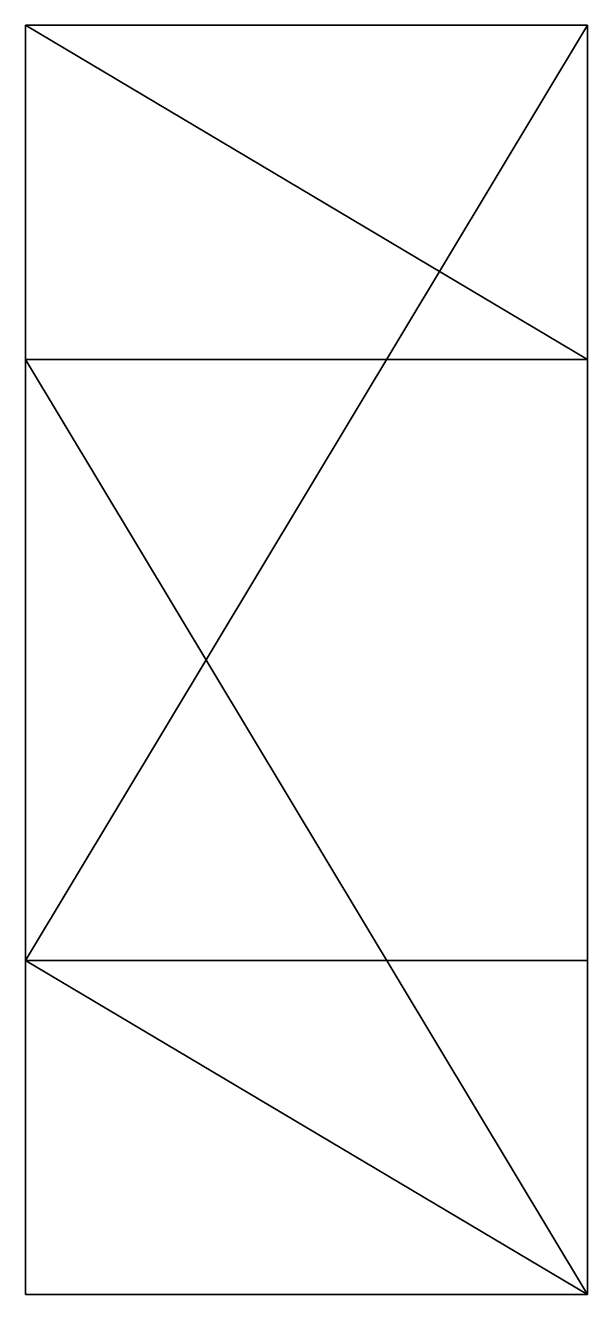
# Model space of a CAD drawing. Extents: x -21 to 22.4, y -26.1 to -14.8.
# Drawn here: x -21.04 to -16.04, y -26.14 to -14.85 of the extents above.
import ezdxf

# ---------------------------------------------------------------- set-up
doc = ezdxf.new("R2010")
doc.units = 0
doc.header["$MEASUREMENT"] = 0
doc.layers.add('STL2DXF', color=7, linetype='Continuous')

msp = doc.modelspace()

# ---------------------------------------------------------------- linework, layer by layer
at = {"layer": 'STL2DXF'}
for points in [[(-21.043, -17.817, 9.306), (-21.043, -23.165, 69.143), (-21.043, -14.846, 9.722)], [(-21.043, -23.165, 69.143), (-16.043, -14.846, 9.722), (-21.043, -14.846, 9.722)], [(-16.043, -14.846, 9.722), (-21.043, -23.165, 69.143), (-16.043, -23.165, 69.143)], [(-21.043, -14.846, 9.722), (-16.043, -17.817, 9.306), (-21.043, -17.817, 9.306)], [(-16.043, -17.817, 9.306), (-21.043, -14.846, 9.722), (-16.043, -14.846, 9.722)], [(-16.043, -23.165, 69.143), (-16.043, -17.817, 9.306), (-16.043, -14.846, 9.722)], [(-21.043, -23.165, 69.143), (-21.043, -17.817, 9.306), (-21.043, -26.136, 68.727)], [(-16.043, -26.136, 68.727), (-21.043, -17.817, 9.306), (-16.043, -17.817, 9.306)], [(-21.043, -17.817, 9.306), (-16.043, -26.136, 68.727), (-21.043, -26.136, 68.727)], [(-16.043, -17.817, 9.306), (-16.043, -23.165, 69.143), (-16.043, -26.136, 68.727)], [(-16.043, -26.136, 68.727), (-21.043, -23.165, 69.143), (-21.043, -26.136, 68.727)], [(-21.043, -23.165, 69.143), (-16.043, -26.136, 68.727), (-16.043, -23.165, 69.143)]]:
    msp.add_3dface(points, dxfattribs=at)

doc.saveas('drawing.dxf')
